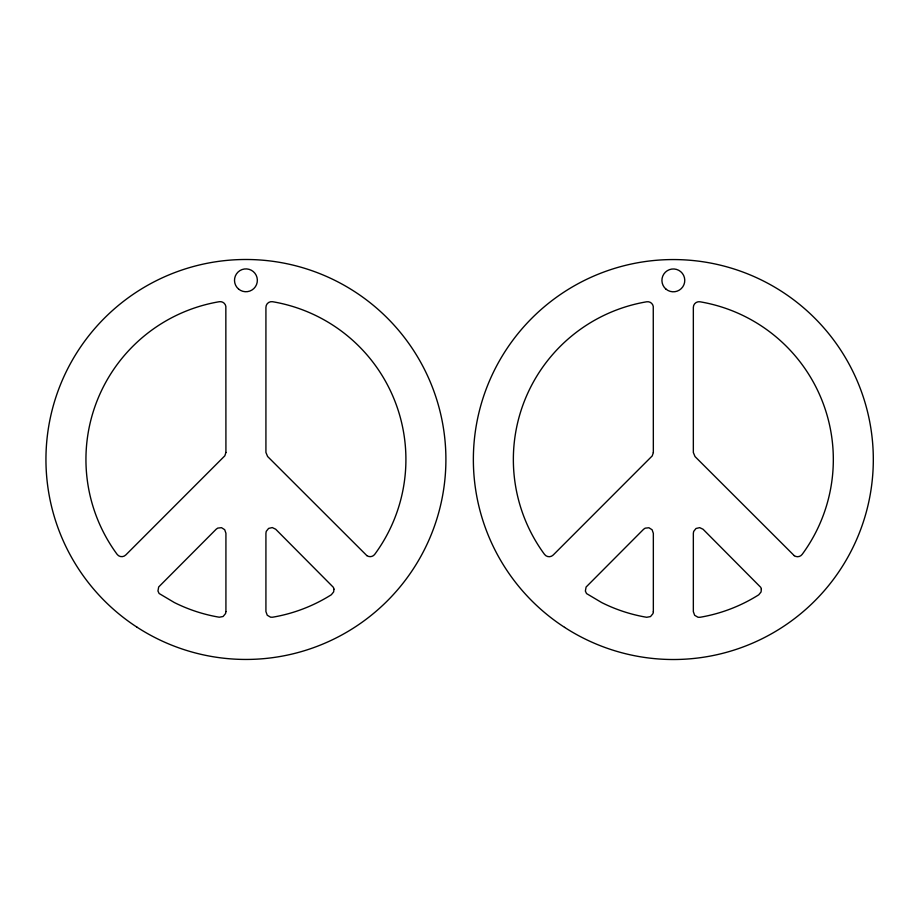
<?xml version="1.0" encoding="UTF-8"?>
<svg xmlns="http://www.w3.org/2000/svg" width="919" height="919" viewBox="0 0 919 919"><rect width="100%" height="100%" fill="white"/><g stroke="black" fill="none" stroke-linecap="round" stroke-linejoin="round"><path stroke-width="1.38" d="M333.953 589.148L333.643 591.893L331.334 594.742A159.975 159.975 0 0 1 272.587 617.212L270.611 617.2L267.245 615.236L265.924 611.572L265.924 533.25L266.246 531.366L268.601 528.414L272.277 527.575L275.677 529.218L333.413 587.367L333.953 589.148M761.369 589.217L761.058 591.962L758.749 594.8A159.975 159.975 0 0 1 700.002 617.281L698.026 617.258L694.661 615.305L693.34 611.64L693.34 533.319L693.661 531.435L696.016 528.482L699.692 527.644L703.092 529.275L760.829 587.436L761.369 589.217M225.925 611.572L225.58 613.524L223.087 616.511L219.262 617.212A159.975 159.975 0 0 1 174.288 602.508L159.125 593.502L157.953 590.997L158.677 586.977L216.172 529.218L217.734 528.103L221.49 527.678L224.684 529.689L225.925 533.25L225.925 611.572M653.34 611.64L652.995 613.593L650.503 616.58L646.677 617.281A159.975 159.975 0 0 1 601.704 602.577L586.54 593.571L585.369 591.066L586.092 587.046L643.587 529.275L645.149 528.172L648.906 527.747L652.099 529.758L653.34 533.319L653.34 611.64M225.925 452.447L224.833 455.813L125.754 554.996A5.709 5.709 0 0 1 117.115 554.341A159.975 159.975 0 0 1 219.262 301.719A5.709 5.709 0 0 1 225.844 306.372L225.925 452.447M653.34 452.516L652.249 455.881L553.169 555.053A5.709 5.709 0 0 1 544.53 554.41A159.975 159.975 0 0 1 646.677 301.788A5.709 5.709 0 0 1 653.26 306.441L653.34 452.516M794.269 555.685L695.017 456.559L693.34 452.516L693.34 307.428A5.709 5.709 0 0 1 700.002 301.788A159.975 159.975 0 0 1 802.149 554.41A5.709 5.709 0 0 1 794.269 555.685M366.853 555.627L267.601 456.49L265.924 452.447L265.924 307.36A5.709 5.709 0 0 1 272.587 301.719A159.975 159.975 0 0 1 374.734 554.341A5.709 5.709 0 0 1 366.853 555.627M665.999 289.14A11.43 11.43 0 0 0 684.598 282.363A11.43 11.43 0 0 0 669.434 269.646A11.43 11.43 0 0 0 665.999 289.14M564.565 627.344A199.974 199.974 0 0 0 873.05 469.827A199.974 199.974 0 0 0 582.405 281.432A199.974 199.974 0 0 0 564.565 627.344M238.584 289.071A11.43 11.43 0 0 0 257.182 282.305A11.43 11.43 0 0 0 242.019 269.577A11.43 11.43 0 0 0 238.584 289.071M137.149 627.275A199.974 199.974 0 0 0 445.635 469.758A199.974 199.974 0 0 0 154.989 281.363A199.974 199.974 0 0 0 137.149 627.275"/></g></svg>
